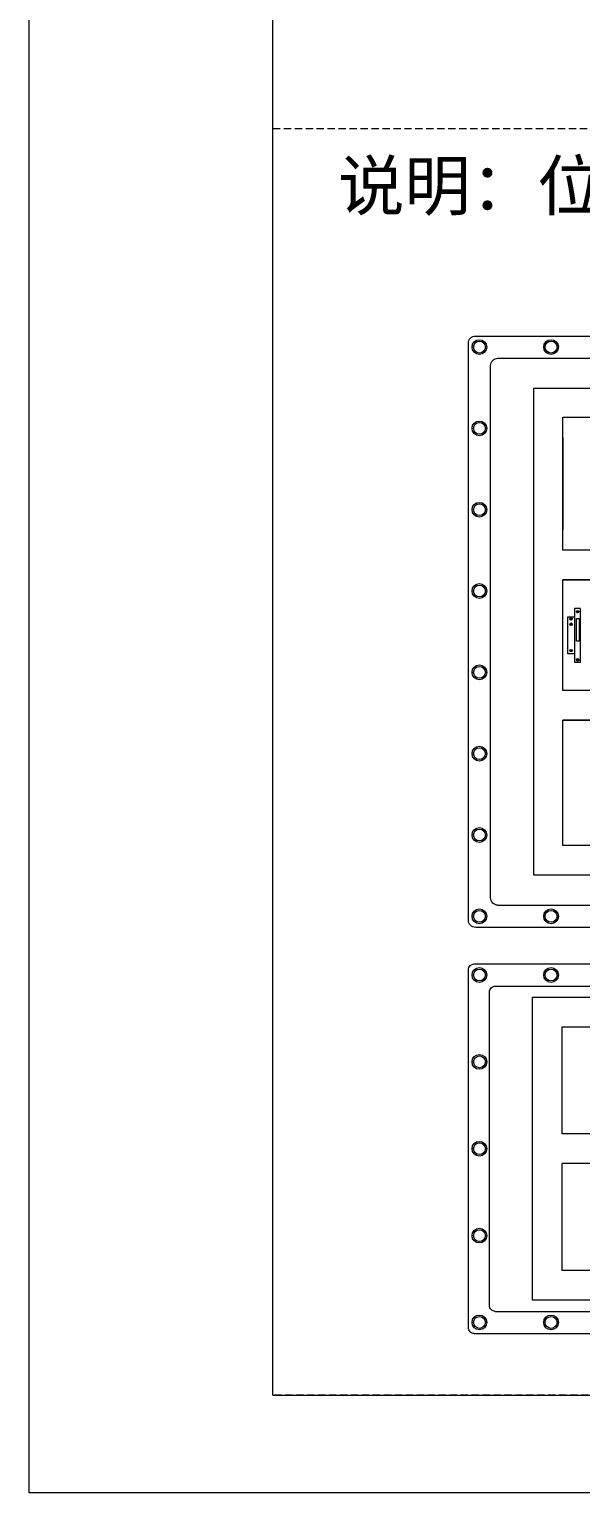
# Model space of a CAD drawing. Header units: millimetres. Extents: x 32721 to 72822, y 57624 to 123188.
# Drawn here: x 32721 to 33098, y 61252 to 62253 of the extents above; entities that cross this region are included whole.
import ezdxf

# ---------------------------------------------------------------- set-up
doc = ezdxf.new("R2010")
doc.units = ezdxf.units.MM
doc.header["$LTSCALE"] = 10
doc.linetypes.add('DASHED', pattern=[0.75, 0.5, -0.25])
doc.layers.get('0').update_dxf_attribs({"lineweight": 18})
for name, color, linetype, lineweight in [('1轮廓实线层', 7, 'Continuous', 18), ('2细线层', 4, 'Continuous', 18), ('图框层', 7, 'Continuous', 18)]:
    doc.layers.add(name, color=color, linetype=linetype, lineweight=lineweight)
doc.styles.add('FS', font='')
doc.styles.get('FS').set_extended_font_data('宋体')

msp = doc.modelspace()

# ---------------------------------------------------------------- linework, layer by layer
at = {"layer": '1轮廓实线层'}
for p, q in [((33026.21, 62042.83), (33723.68, 62042.83)), ((33041.37, 62027.67), (33708.51, 62027.67)), ((33066.02, 62007.08), (33683.86, 62007.08)), ((33066.02, 61674.25), (33066.02, 62007.08)), ((33085.75, 61987.38), (33664.14, 61987.38)), ((33085.75, 61896.4), (33085.75, 61987.38)), ((33085.74, 61973.47), (33085.74, 61910.3)), ((33085.74, 61973.47), (33085.74, 61910.3)), ((33461.48, 61896.4), (33085.74, 61896.4)), ((33664.14, 61896.4), (33085.75, 61896.4)), ((33461.48, 61876.18), (33085.74, 61876.18)), ((33085.74, 61876.18), (33664.15, 61876.18)), ((33085.74, 61800.37), (33085.74, 61876.18)), ((33461.48, 61800.37), (33085.74, 61800.37)), ((33664.15, 61800.37), (33085.74, 61800.37)), ((33461.48, 61780.15), (33085.74, 61780.15)), ((33085.74, 61780.15), (33664.15, 61780.15)), ((33085.74, 61694.47), (33085.74, 61780.15)), ((33664.15, 61694.47), (33085.74, 61694.47)), ((33683.86, 61674.25), (33066.02, 61674.25)), ((33041.37, 61653.67), (33708.51, 61653.67)), ((33039.59, 61598.37), (33708.76, 61598.37)), ((33065.01, 61590.73), (33683.35, 61590.73)), ((33065.01, 61383.63), (33065.01, 61590.73)), ((33085.22, 61497.28), (33085.22, 61570.51)), ((33085.22, 61570.51), (33663.13, 61570.51)), ((33663.13, 61497.28), (33085.22, 61497.28)), ((33663.13, 61477.07), (33085.22, 61477.07)), ((33085.22, 61403.84), (33085.22, 61477.07)), ((33460.96, 61403.84), (33085.22, 61403.84)), ((33663.13, 61403.84), (33085.22, 61403.84)), ((33039.59, 61375.99), (33708.76, 61375.99)), ((33683.35, 61383.63), (33065.01, 61383.63)), ((33025.2, 61360.82), (33724.69, 61360.82))]:
    msp.add_line(p, q, dxfattribs=at)
at = {"layer": '1轮廓实线层', "lineweight": 13}
for p, q in [((33097.96, 61856.44), (33093.81, 61856.44)), ((33093.81, 61856.44), (33093.81, 61819.8)), ((33097.96, 61819.8), (33097.96, 61856.44)), ((33089.2, 61850.91), (33093.74, 61850.91)), ((33089.2, 61825.64), (33089.2, 61850.91)), ((33090.84, 61848.75), (33092, 61849.92)), ((33090.84, 61845.28), (33092, 61846.44)), ((33090.94, 61848.65), (33092.1, 61849.81)), ((33090.94, 61845.18), (33092.1, 61846.34)), ((33093.74, 61850.91), (33093.74, 61825.64)), ((33095.25, 61853.78), (33096.42, 61854.94)), ((33095.36, 61853.68), (33096.52, 61854.84)), ((33093.74, 61825.64), (33089.2, 61825.64)), ((33090.84, 61827.11), (33092, 61828.27)), ((33090.94, 61827.01), (33092.1, 61828.17)), ((33093.81, 61819.8), (33097.96, 61819.8)), ((33095.25, 61820.91), (33096.42, 61822.07)), ((33095.36, 61820.8), (33096.52, 61821.97))]:
    msp.add_line(p, q, dxfattribs=at)
at = {"layer": '1轮廓实线层', "linetype": 'DASHED'}
msp.add_lwpolyline([(32887.35, 62184.8), (33823.3, 62184.8), (33823.3, 61318.65), (32887.35, 61318.65)], close=True, dxfattribs=at)
at = {"layer": '1轮廓实线层'}
for points in [[(33723.68, 61638.5), (33026.21, 61638.5, -0.4142136), (33021.15, 61643.56), (33021.15, 62037.78, -0.4142136), (33026.21, 62042.83)], [(33041.37, 61653.67, -0.4142136), (33036.32, 61658.72), (33036.32, 62022.62, -0.4142136), (33041.37, 62027.67)], [(33025.2, 61360.82, -0.4142136), (33021.15, 61364.87), (33021.15, 61609.49, -0.4142136), (33025.2, 61613.53), (33432.01, 61613.53)], [(33039.59, 61375.99, -0.4142136), (33035.55, 61380.03), (33035.55, 61594.32, -0.4142136), (33039.59, 61598.37)]]:
    msp.add_lwpolyline(points, format="xyb", dxfattribs=at)
msp.add_lwpolyline([(33085.74, 61800.37), (33085.74, 61876.18)], dxfattribs=at)
at = {"layer": '1轮廓实线层', "lineweight": 13}
msp.add_lwpolyline([(33095.04, 61849.79), (33097.03, 61849.79), (33097.03, 61834.15), (33095.04, 61834.15)], close=True, dxfattribs=at)
at = {"layer": '1轮廓实线层'}
for centre, radius in [((33028.73, 62035.25), 5.05), ((33028.73, 62035.25), 4.04), ((33077.76, 62035.25), 5.05), ((33077.76, 62035.25), 4.04), ((33028.73, 61979.66), 5.05), ((33028.73, 61979.66), 4.04), ((33028.73, 61924.06), 5.05), ((33028.73, 61924.06), 4.04), ((33028.73, 61868.47), 5.05), ((33028.73, 61868.47), 4.04), ((33028.73, 61812.87), 5.05), ((33028.73, 61812.87), 4.04), ((33028.73, 61757.28), 5.05), ((33028.73, 61757.28), 4.04), ((33028.73, 61701.68), 5.05), ((33028.73, 61701.68), 4.04), ((33028.73, 61646.09), 5.05), ((33028.73, 61646.09), 4.04), ((33077.76, 61646.09), 5.05), ((33077.76, 61646.09), 4.04), ((33028.73, 61605.95), 5.05), ((33028.73, 61605.95), 4.04), ((33077.76, 61605.95), 5.05), ((33077.76, 61605.95), 4.04), ((33028.73, 61546.56), 5.05), ((33028.73, 61546.56), 4.04), ((33028.73, 61487.18), 5.05), ((33028.73, 61487.18), 4.04), ((33028.73, 61427.79), 5.05), ((33028.73, 61427.79), 4.04), ((33028.73, 61368.4), 5.05), ((33028.73, 61368.4), 4.04), ((33077.76, 61368.4), 5.05), ((33077.76, 61368.4), 4.04)]:
    msp.add_circle(centre, radius, dxfattribs=at)
at = {"layer": '1轮廓实线层', "lineweight": 13}
for centre in [(33091.47, 61849.28), (33091.47, 61845.81), (33095.89, 61854.31), (33091.47, 61827.64), (33095.89, 61821.44)]:
    msp.add_circle(centre, 0.821, dxfattribs=at)
at = {"layer": '2细线层'}
for p, q in [((32720.69, 61251.98), (32720.69, 64051.98)), ((36680.69, 61251.98), (32720.69, 61251.98))]:
    msp.add_line(p, q, dxfattribs=at)
at = {"layer": '图框层'}
for q in [(32887.35, 63985.32), (36614.02, 61318.65)]:
    msp.add_line((32887.35, 61318.65), q, dxfattribs=at)

# ---------------------------------------------------------------- texts
at = {"color": 3, "style": 'FS'}
msp.add_text('说明：位置示意图', height=33.333, dxfattribs=at).set_placement((32931.91, 62128.97))

doc.saveas('drawing.dxf')
